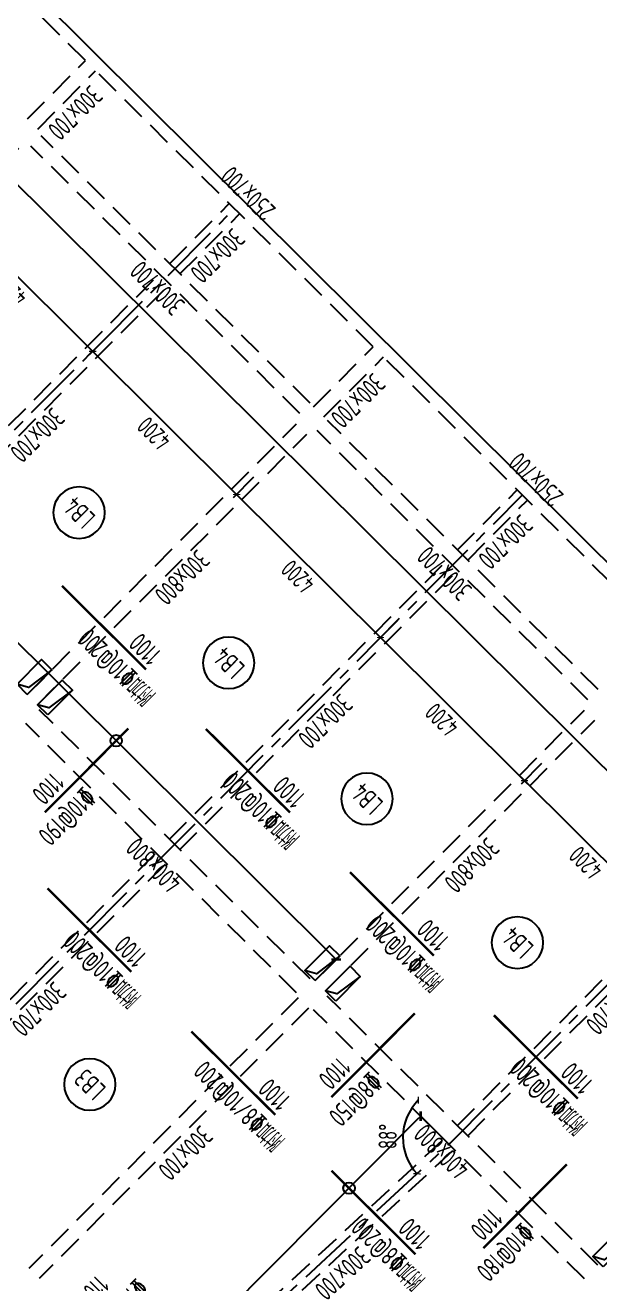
# Model space of a CAD drawing. Extents: x 517450926 to 520131079, y 3499134486 to 3500888201.
# Drawn here: x 518688138 to 518700026, y 3500154693 to 3500180744 of the extents above; entities that cross this region are included whole.
import ezdxf
from ezdxf.enums import TextEntityAlignment as Align

# ---------------------------------------------------------------- set-up
doc = ezdxf.new("R2010")
doc.units = 0
doc.header["$LTSCALE"] = 1000
doc.header["$MEASUREMENT"] = 0
doc.linetypes.add('CENTER', pattern=[2, 1.25, -0.25, 0.25, -0.25])
doc.linetypes.add('DASHED', pattern=[0.75, 0.5, -0.25])
doc.layers.get('0').update_dxf_attribs({"linetype": 'CONTINUOUS'})
doc.layers.get('Defpoints').update_dxf_attribs({"color": 2, "linetype": 'CONTINUOUS'})
for name, color, linetype in [('S_AXIS', 8, 'CENTER'), ('S_AXIS_DIMS', 3, 'CONTINUOUS'), ('S_BEAM', 4, 'DASHED'), ('S_BEAM_SECD_TEXT_HORZ', 9, 'CONTINUOUS'), ('S_BEAM_TEXT_HORZ', 7, 'CONTINUOUS'), ('S_BEAM_TEXT_VERT', 41, 'CONTINUOUS'), ('S_FLOR_TEXT', 51, 'CONTINUOUS'), ('S_HOLE', 201, 'CONTINUOUS'), ('S_PLAN_REIN', 1, 'CONTINUOUS'), ('S_PLAN_THIK', 6, 'CONTINUOUS')]:
    doc.layers.add(name, color=color, linetype=linetype)
doc.styles.add('TH-STYLE1', font='Tssdeng.shx', dxfattribs={"width": 0.7, "bigfont": 'Tssdchn.shx'})
doc.styles.add('TH-STYLE3', font='tssdeng.shx', dxfattribs={"width": 0.7, "bigfont": 'tssdchn.shx'})
doc.styles.add('样式 1', font='Tssdeng.shx', dxfattribs={"width": 0.7, "bigfont": 'Tssdchn.shx'})
doc.dimstyles.new('TSSD_100_100', dxfattribs={"dimtxt": 375, "dimasz": 100, "dimexe": 100, "dimexo": 0, "dimgap": 125, "dimtad": 1, "dimdec": 1, "dimdsep": 46, "dimtxsty": 'TH-STYLE3', "dimblk": 'ARCHTICK', "dimcen": -100, "dimdle": 100, "dimclrt": 7, "dimadec": 0, "dimazin": 0, "dimtfac": 1, "dimtdec": 1, "dimtix": 1, "dimtmove": 2, "dimatfit": 3, "dimldrblk": 'ARCHTICK', "dimfxl": 500, "dimfxlon": 1, "dimtolj": 1, "dimtzin": 0, "dimarcsym": 0})
doc.dimstyles.new('TSSD_100_100$0', dxfattribs={"dimtxt": 300, "dimasz": 100, "dimexe": 100, "dimexo": 250, "dimgap": 100, "dimtad": 1, "dimdec": 0, "dimzin": 0, "dimdsep": 46, "dimtxsty": 'TH-STYLE3', "dimblk": '_tsdbk', "dimcen": 0, "dimdle": 100, "dimclrt": 7, "dimadec": 1, "dimazin": 0, "dimtfac": 1, "dimtdec": 0, "dimtix": 1, "dimtmove": 2, "dimatfit": 3, "dimldrblk": '_tsdbk', "dimfxl": 1, "dimtolj": 1, "dimtzin": 0, "dimarcsym": 0})

# ---------------------------------------------------------------- blocks, each defined once
blk = doc.blocks.new('_ArchTick')
at = {"color": 0, "const_width": 0.25}
blk.add_lwpolyline([(-0.53, -0.53), (0.53, 0.53)], dxfattribs=at)
blk = doc.blocks.new('*D122')
at = {"layer": 'Defpoints', "color": 0, "linetype": 'ByBlock', "transparency": 16777216}
for p in [(518699692, 3500166340), (518698467, 3500165108), (518702670, 3500163379)]:
    blk.add_point(p, dxfattribs=at)
at = {"layer": 'S_AXIS_DIMS', "color": 0, "linetype": 'ByBlock', "lineweight": -2, "transparency": 16777216}
for p, q in [((518698820, 3500165463), (518698397, 3500165037)), ((518701516, 3500162076), (518698396, 3500165179)), ((518701798, 3500162501), (518701375, 3500162075))]:
    blk.add_line(p, q, dxfattribs=at)
at = {"layer": 'S_AXIS_DIMS', "color": 0, "linetype": 'ByBlock', "lineweight": -2, "transparency": 16777216, "xscale": 100, "yscale": 100, "zscale": 100}
for p, rotation in [((518698467, 3500165108), 135.1572922653654), ((518701445, 3500162146), 315.1572922653655)]:
    blk.add_blockref('_ArchTick', p, dxfattribs=dict(at, rotation=rotation))
at = {"layer": 'S_AXIS_DIMS', "color": 7, "linetype": 'ByBlock', "transparency": 16777216, "insert": (518699736, 3500163406), "char_height": 375, "attachment_point": 5, "rotation": 135.1573, "style": 'TH-STYLE3'}
blk.add_mtext('\\A1;4200', dxfattribs=at)
blk = doc.blocks.new('*D123')
at = {"layer": 'Defpoints', "color": 0, "linetype": 'ByBlock', "transparency": 16777216}
for p in [(518696785, 3500169373), (518695489, 3500168070), (518699692, 3500166340)]:
    blk.add_point(p, dxfattribs=at)
at = {"layer": 'S_AXIS_DIMS', "color": 0, "linetype": 'ByBlock', "lineweight": -2, "transparency": 16777216}
for p, q in [((518695842, 3500168424), (518695419, 3500167999)), ((518698538, 3500165037), (518695418, 3500168140)), ((518698820, 3500165463), (518698397, 3500165037))]:
    blk.add_line(p, q, dxfattribs=at)
at = {"layer": 'S_AXIS_DIMS', "color": 0, "linetype": 'ByBlock', "lineweight": -2, "transparency": 16777216, "xscale": 100, "yscale": 100, "zscale": 100}
for p, rotation in [((518695489, 3500168070), 135.1572922653654), ((518698467, 3500165108), 315.1572922653655)]:
    blk.add_blockref('_ArchTick', p, dxfattribs=dict(at, rotation=rotation))
at = {"layer": 'S_AXIS_DIMS', "color": 7, "linetype": 'ByBlock', "transparency": 16777216, "insert": (518696758, 3500166367), "char_height": 375, "attachment_point": 5, "rotation": 135.1573, "style": 'TH-STYLE3'}
blk.add_mtext('\\A1;4200', dxfattribs=at)
blk = doc.blocks.new('*D124')
at = {"layer": 'Defpoints', "color": 0, "linetype": 'ByBlock', "transparency": 16777216}
for p in [(518693737, 3500172264), (518692511, 3500171031), (518696785, 3500169373)]:
    blk.add_point(p, dxfattribs=at)
at = {"layer": 'S_AXIS_DIMS', "color": 0, "linetype": 'ByBlock', "lineweight": -2, "transparency": 16777216}
for p, q in [((518692864, 3500171386), (518692441, 3500170960)), ((518695560, 3500167999), (518692440, 3500171102)), ((518695842, 3500168424), (518695419, 3500167999))]:
    blk.add_line(p, q, dxfattribs=at)
at = {"layer": 'S_AXIS_DIMS', "color": 0, "linetype": 'ByBlock', "lineweight": -2, "transparency": 16777216, "xscale": 100, "yscale": 100, "zscale": 100}
for p, rotation in [((518692511, 3500171031), 135.1572922653654), ((518695489, 3500168070), 315.1572922653655)]:
    blk.add_blockref('_ArchTick', p, dxfattribs=dict(at, rotation=rotation))
at = {"layer": 'S_AXIS_DIMS', "color": 7, "linetype": 'ByBlock', "transparency": 16777216, "insert": (518693780, 3500169329), "char_height": 375, "attachment_point": 5, "rotation": 135.1573, "style": 'TH-STYLE3'}
blk.add_mtext('\\A1;4200', dxfattribs=at)
blk = doc.blocks.new('*D125')
at = {"layer": 'Defpoints', "color": 0, "linetype": 'ByBlock', "transparency": 16777216}
for p in [(518690829, 3500175296), (518689533, 3500173993), (518693737, 3500172264)]:
    blk.add_point(p, dxfattribs=at)
at = {"layer": 'S_AXIS_DIMS', "color": 0, "linetype": 'ByBlock', "lineweight": -2, "transparency": 16777216}
for p, q in [((518689886, 3500174348), (518689463, 3500173922)), ((518692582, 3500170961), (518689462, 3500174064)), ((518692864, 3500171386), (518692441, 3500170960))]:
    blk.add_line(p, q, dxfattribs=at)
at = {"layer": 'S_AXIS_DIMS', "color": 0, "linetype": 'ByBlock', "lineweight": -2, "transparency": 16777216, "xscale": 100, "yscale": 100, "zscale": 100}
for p, rotation in [((518689533, 3500173993), 135.1572922653654), ((518692511, 3500171031), 315.1572922653655)]:
    blk.add_blockref('_ArchTick', p, dxfattribs=dict(at, rotation=rotation))
at = {"layer": 'S_AXIS_DIMS', "color": 7, "linetype": 'ByBlock', "transparency": 16777216, "insert": (518690802, 3500172291), "char_height": 375, "attachment_point": 5, "rotation": 135.1573, "style": 'TH-STYLE3'}
blk.add_mtext('\\A1;4200', dxfattribs=at)
blk = doc.blocks.new('*D126')
at = {"layer": 'Defpoints', "color": 0, "linetype": 'ByBlock', "transparency": 16777216}
for p in [(518687745, 3500178152), (518686555, 3500176955), (518690829, 3500175296)]:
    blk.add_point(p, dxfattribs=at)
at = {"layer": 'S_AXIS_DIMS', "color": 0, "linetype": 'ByBlock', "lineweight": -2, "transparency": 16777216}
for p, q in [((518686908, 3500177309), (518686485, 3500176884)), ((518689604, 3500173923), (518686484, 3500177025)), ((518689886, 3500174348), (518689463, 3500173922))]:
    blk.add_line(p, q, dxfattribs=at)
at = {"layer": 'S_AXIS_DIMS', "color": 0, "linetype": 'ByBlock', "lineweight": -2, "transparency": 16777216, "xscale": 100, "yscale": 100, "zscale": 100}
for p, rotation in [((518686555, 3500176955), 135.1572922653654), ((518689533, 3500173993), 315.1572922653655)]:
    blk.add_blockref('_ArchTick', p, dxfattribs=dict(at, rotation=rotation))
at = {"layer": 'S_AXIS_DIMS', "color": 7, "linetype": 'ByBlock', "transparency": 16777216, "insert": (518687824, 3500175252), "char_height": 375, "attachment_point": 5, "rotation": 135.1573, "style": 'TH-STYLE3'}
blk.add_mtext('\\A1;4200', dxfattribs=at)
blk = doc.blocks.new('*D266')
at = {"layer": 'Defpoints', "color": 0, "transparency": 16777216}
for p in [(518669878, 3500184742), (518695991, 3500158014), (518696924, 3500157601, 0), (518691015, 3500152120, 0), (518751217, 3500103849)]:
    blk.add_point(p, dxfattribs=at)
at = {"layer": 'S_AXIS_DIMS', "color": 0, "lineweight": -2, "transparency": 16777216}
blk.add_arc((518697051, 3500157718), 1100, 135.1573, 222.8453, dxfattribs=at)
at = {"layer": 'S_AXIS_DIMS', "color": 0, "lineweight": -2, "transparency": 16777216, "xscale": 100, "yscale": 100, "zscale": 100}
for p, rotation in [((518696271, 3500158494), 45.15729226417032), ((518696244, 3500156970), 312.8453472668461)]:
    blk.add_blockref('_ArchTick', p, dxfattribs=dict(at, rotation=rotation))
at = {"layer": 'S_AXIS_DIMS', "color": 7, "transparency": 16777216, "insert": (518695638, 3500157743), "char_height": 375, "attachment_point": 5, "rotation": 89.0013, "style": 'TH-STYLE3'}
blk.add_mtext('\\A1;88°', dxfattribs=at)
blk = doc.blocks.new('B-Num')
blk.add_circle((29, 399), 400)
at = {"style": 'TH-STYLE1', "width": 0.7, "flags": 8}
blk.add_attdef('LBN', text='', height=250, dxfattribs=at).set_placement((29, 278), align=Align.CENTER)
blk = doc.blocks.new('_tsdbk')
blk.add_line((-1, 0), (0, 0))
at = {"const_width": 0.5}
blk.add_lwpolyline([(-0.7, -0.7), (0.7, 0.7)], dxfattribs=at)
blk = doc.blocks.new('*D482')
at = {"layer": 'Defpoints', "color": 0, "transparency": 16777216}
for p in [(518708313, 3500158153), (518708906, 3500157563), (518692758, 3500141326)]:
    blk.add_point(p, dxfattribs=at)
at = {"layer": 'S_FLOR_TEXT', "color": 0, "lineweight": -2, "transparency": 16777216}
for p, q in [((518708729, 3500157740), (518708242, 3500158223)), ((518692236, 3500141986), (518708243, 3500158082)), ((518692580, 3500141503), (518692094, 3500141986))]:
    blk.add_line(p, q, dxfattribs=at)
at = {"layer": 'S_FLOR_TEXT', "color": 0, "lineweight": -2, "transparency": 16777216, "xscale": 100, "yscale": 100, "zscale": 100}
for p, rotation in [((518708313, 3500158153), 45.15729216554818), ((518692165, 3500141916), 225.1572921655482)]:
    blk.add_blockref('_tsdbk', p, dxfattribs=dict(at, rotation=rotation))
blk = doc.blocks.new('*D491')
at = {"layer": 'Defpoints', "color": 0, "transparency": 16777216}
for p in [(518688176, 3500178371), (518708809, 3500157851), (518708247, 3500157287)]:
    blk.add_point(p, dxfattribs=at)
at = {"layer": 'S_FLOR_TEXT', "color": 0, "lineweight": -2, "transparency": 16777216}
for p, q in [((518687999, 3500178194), (518687544, 3500177736)), ((518687685, 3500177736), (518708176, 3500157357)), ((518708633, 3500157674), (518708177, 3500157216))]:
    blk.add_line(p, q, dxfattribs=at)
at = {"layer": 'S_FLOR_TEXT', "color": 0, "lineweight": -2, "transparency": 16777216, "xscale": 100, "yscale": 100, "zscale": 100}
for p, rotation in [((518687614, 3500177807), 135.1572922843266), ((518708247, 3500157287), 315.1572922843267)]:
    blk.add_blockref('_tsdbk', p, dxfattribs=dict(at, rotation=rotation))
blk = doc.blocks.new('*D493')
at = {"layer": 'Defpoints', "color": 0, "transparency": 16777216}
for p in [(518682419, 3500172583), (518694573, 3500161406), (518694118, 3500160948)]:
    blk.add_point(p, dxfattribs=at)
at = {"layer": 'S_FLOR_TEXT', "color": 0, "lineweight": -2, "transparency": 16777216}
for p, q in [((518682595, 3500172760), (518682945, 3500173112)), ((518682945, 3500172970), (518694502, 3500161476)), ((518694294, 3500161125), (518694644, 3500161477))]:
    blk.add_line(p, q, dxfattribs=at)
at = {"layer": 'S_FLOR_TEXT', "color": 0, "lineweight": -2, "transparency": 16777216, "xscale": 100, "yscale": 100, "zscale": 100}
for p, rotation in [((518682874, 3500173041), 135.1572922849742), ((518694573, 3500161406), 315.1572922849742)]:
    blk.add_blockref('_tsdbk', p, dxfattribs=dict(at, rotation=rotation))
blk = doc.blocks.new('*D495')
at = {"layer": 'Defpoints', "color": 0, "transparency": 16777216}
for p in [(518696320, 3500158163), (518696913, 3500157574), (518691254, 3500151884)]:
    blk.add_point(p, dxfattribs=at)
at = {"layer": 'S_FLOR_TEXT', "color": 0, "lineweight": -2, "transparency": 16777216}
for p, q in [((518696735, 3500157750), (518696249, 3500158233)), ((518690732, 3500152544), (518696249, 3500158092)), ((518691076, 3500152060), (518690590, 3500152543))]:
    blk.add_line(p, q, dxfattribs=at)
at = {"layer": 'S_FLOR_TEXT', "color": 0, "lineweight": -2, "transparency": 16777216, "xscale": 100, "yscale": 100, "zscale": 100}
for p, rotation in [((518696320, 3500158163), 45.1572919831905), ((518690661, 3500152473), 225.1572919831905)]:
    blk.add_blockref('_tsdbk', p, dxfattribs=dict(at, rotation=rotation))
blk = doc.blocks.new('*D498')
at = {"layer": 'Defpoints', "color": 0, "transparency": 16777216}
for p in [(518662479, 3500180254), (518666733, 3500175600), (518666797, 3500174850), (518662721, 3500168730), (518746350, 3500096842)]:
    blk.add_point(p, dxfattribs=at)
at = {"layer": 'S_AXIS_DIMS', "color": 0, "lineweight": -2, "transparency": 16777216}
blk.add_arc((518666889, 3500175868), 1022, 239.7176, 315.1573, dxfattribs=at)
at = {"layer": 'S_AXIS_DIMS', "color": 0, "lineweight": -2, "transparency": 16777216, "xscale": 100, "yscale": 100, "zscale": 100}
for p, rotation in [((518666374, 3500174986), 149.7175679383983), ((518667613, 3500175147), 45.15729226334187)]:
    blk.add_blockref('_ArchTick', p, dxfattribs=dict(at, rotation=rotation))
at = {"layer": 'S_AXIS_DIMS', "color": 7, "transparency": 16777216, "insert": (518667062, 3500174545), "char_height": 375, "attachment_point": 5, "rotation": 187.4374, "style": 'TH-STYLE3'}
blk.add_mtext('\\A1;75°', dxfattribs=at)
blk = doc.blocks.new('*D499')
at = {"layer": 'Defpoints', "color": 0, "transparency": 16777216}
for p in [(518668402, 3500186210), (518670997, 3500183206), (518671114, 3500182976), (518667305, 3500175877), (518752273, 3500102798)]:
    blk.add_point(p, dxfattribs=at)
at = {"layer": 'S_AXIS_DIMS', "color": 0, "lineweight": -2, "transparency": 16777216}
blk.add_arc((518671139, 3500183488), 512, 243.2611, 315.1573, dxfattribs=at)
at = {"layer": 'S_AXIS_DIMS', "color": 0, "lineweight": -2, "transparency": 16777216, "xscale": 100, "yscale": 100, "zscale": 100}
for p, rotation in [((518670908, 3500183030), 153.2610552557729), ((518671502, 3500183127), 45.15729226431507)]:
    blk.add_blockref('_ArchTick', p, dxfattribs=dict(at, rotation=rotation))
at = {"layer": 'S_AXIS_DIMS', "color": 7, "transparency": 16777216, "insert": (518671271, 3500182674), "char_height": 375, "attachment_point": 5, "rotation": 189.2092, "style": 'TH-STYLE3'}
blk.add_mtext('\\A1;72°', dxfattribs=at)

msp = doc.modelspace()

# ---------------------------------------------------------------- linework, layer by layer
at = {"layer": 'S_AXIS'}
for p, q in [((518672758.3614, 3500157126.0111), (518692467.6651, 3500176943.8276)), ((518680900.3469, 3500153400.6829), (518698423.6457, 3500171020.4591)), ((518696924.317, 3500157600.734), (518704379.6262, 3500165097.0906)), ((518691015.4533, 3500152120.3731, -0.0337), (518696924.317, 3500157600.734, 0))]:
    msp.add_line(p, q, dxfattribs=at)
at = {"layer": 'S_BEAM', "linetype": 'Continuous'}
msp.add_line((518713667.1493, 3500156213.0083), (518677754.0043, 3500191929.5103), dxfattribs=at)
at = {"layer": 'S_BEAM'}
for p, q in [((518689383.318, 3500180011.2863), (518684047.7702, 3500185317.6192)), ((518688184.541, 3500178805.9093), (518689383.318, 3500180011.2863)), ((518688397.2546, 3500178594.3604), (518689596.0316, 3500179799.7374)), ((518695339.2986, 3500174087.9178), (518689596.0316, 3500179799.7374)), ((518694034.3589, 3500172917.6048), (518688468.3532, 3500178453.1337)), ((518693822.81, 3500172704.8912), (518688256.8044, 3500178240.4201)), ((518691127.2732, 3500175808.7727), (518692361.3083, 3500177049.602)), ((518691339.9867, 3500175597.2239), (518692574.0219, 3500176838.0532)), ((518685151.0174, 3500169799.6137), (518690915.7243, 3500175596.0592)), ((518685363.731, 3500169588.0649), (518691128.4379, 3500175384.5103)), ((518694105.2634, 3500172847.0885), (518695339.2986, 3500174087.9178)), ((518694317.977, 3500172635.5396), (518695552.0122, 3500173876.3689)), ((518701295.2792, 3500168164.5492), (518695552.0122, 3500173876.3689)), ((518688181.8949, 3500166891.1079), (518693752.682, 3500172492.5658)), ((518699990.3395, 3500166994.2362), (518694388.8816, 3500172565.0233)), ((518688394.6085, 3500166679.559), (518693965.3956, 3500172281.0169)), ((518699778.7907, 3500166781.5226), (518694177.3327, 3500172352.3097)), ((518697083.2538, 3500169885.4042), (518698317.2889, 3500171126.2335)), ((518697295.9674, 3500169673.8553), (518698530.0025, 3500170914.6846)), ((518691124.6271, 3500163893.9713), (518696871.7049, 3500169672.6906)), ((518691337.3407, 3500163682.4225), (518697084.4185, 3500169461.1417)), ((518694031.7129, 3500161002.8034), (518688430.2549, 3500166573.5904)), ((518694137.8755, 3500160967.7393), (518699708.6626, 3500166569.1973)), ((518693749.6477, 3500160719.1852), (518688148.1897, 3500166289.9723)), ((518694350.5891, 3500160756.1904), (518699921.3762, 3500166357.6484)), ((518685183.6295, 3500157920.2646), (518690842.5619, 3500163610.3532)), ((518697080.6077, 3500157970.6028), (518702827.6855, 3500163749.3221)), ((518685396.3431, 3500157708.7157), (518691055.2755, 3500163398.8043)), ((518697293.3213, 3500157759.0539), (518703040.3991, 3500163537.7732)), ((518693785.2941, 3500160613.2167), (518688214.507, 3500155011.7587)), ((518699987.6935, 3500155079.4348), (518694386.2355, 3500160650.2219)), ((518693998.0077, 3500160401.6678), (518688427.2206, 3500154800.2098)), ((518699705.6283, 3500154795.8167), (518694104.1703, 3500160366.6038)), ((518690909.0098, 3500152226.2337, -0.0337), (518696797.668, 3500157687.8544, -0.0002)), ((518691121.8967, 3500152014.5124, -0.0337), (518697010.5549, 3500157476.1332, -0.0001))]:
    msp.add_line(p, q, dxfattribs=at)
at = {"layer": 'S_FLOR_TEXT'}
for centre in [(518690020.3157, 3500165933.6839), (518694837.7318, 3500156672.4476)]:
    msp.add_circle(centre, 120, dxfattribs=at)
at = {"layer": 'S_HOLE'}
for points in [[(518688181.895, 3500166891.1078), (518687969.1766, 3500167102.6614), (518688476.8942, 3500167613.1744), (518688689.6126, 3500167401.6208)], [(518688607.3268, 3500166468.0054), (518688394.6085, 3500166679.559), (518688902.3261, 3500167190.072), (518689115.0445, 3500166978.5184)], [(518694137.8755, 3500160967.7393), (518693925.1572, 3500161179.2929), (518694432.7967, 3500161689.7273), (518694645.515, 3500161478.1738)], [(518694563.3074, 3500160544.6368), (518694350.5891, 3500160756.1905), (518694858.3067, 3500161266.7034), (518695071.0251, 3500161055.1498)], [(518700093.8562, 3500155044.3708), (518699881.1378, 3500155255.9244), (518700388.7773, 3500155766.3588), (518700601.4957, 3500155554.8052)]]:
    msp.add_lwpolyline(points, close=True, dxfattribs=at)
for points in [[(518688689.0671, 3500167401.075), (518688203.1233, 3500167038.1481), (518687969.1766, 3500167102.6614)], [(518689114.499, 3500166977.9726), (518688628.5552, 3500166615.0457), (518688394.6085, 3500166679.559)], [(518694645.515, 3500161478.1738), (518694161.4427, 3500161112.4535), (518693925.1572, 3500161179.293)], [(518695070.4796, 3500161054.604), (518694584.5358, 3500160691.6772), (518694350.5891, 3500160756.1905)], [(518700601.4957, 3500155554.8052), (518700117.4234, 3500155189.085), (518699881.1378, 3500155255.9244)]]:
    msp.add_lwpolyline(points, dxfattribs=at)
at = {"layer": 'S_PLAN_REIN', "const_width": 50}
for points in [[(518688899.7821, 3500169137.4191), (518690636.9443, 3500167409.7688)], [(518688544.7412, 3500164449.9853), (518690272.3915, 3500166187.1474)], [(518691877.7724, 3500166175.7348), (518693614.9346, 3500164448.0845)], [(518694855.7628, 3500163214.0505), (518696592.9249, 3500161486.4002)], [(518688598.0541, 3500162877.9595), (518690335.2163, 3500161150.3091)], [(518694472.3913, 3500158554.7921), (518696200.0416, 3500160291.9543)], [(518697833.7531, 3500160252.3658), (518699570.9153, 3500158524.7155)], [(518691576.0444, 3500159916.2752), (518693313.2066, 3500158188.6249)], [(518697614.639, 3500155429.7498), (518699342.2893, 3500157166.912)], [(518694475.3768, 3500157032.8182), (518696212.539, 3500155305.1679)]]:
    msp.add_lwpolyline(points, dxfattribs=at)
at = {"layer": 'S_PLAN_THIK', "const_width": 20}
msp.add_lwpolyline([(518727492.3889, 3500104243.0626), (518727104.5493, 3500103853.0877), (518738768.3446, 3500092253.1576), (518745961.0064, 3500099485.4198), (518745145.9569, 3500100296.7117), (518756886.5669, 3500112101.9616), (518724908.6234, 3500143904.8094), (518725649.0444, 3500144649.307), (518718629.4959, 3500151630.4199), (518713781.5008, 3500146755.7334), (518709137.254, 3500151374.5505), (518713808.9584, 3500156071.9757), (518677754.0043, 3500191929.5103), (518669990.1605, 3500184122.9214), (518661386.2822, 3500168153.7529), (518675666.2237, 3500153952.0015), (518676794.4843, 3500155086.474), (518687855.5912, 3500144085.9325), (518687503.0097, 3500143731.4098), (518709660.6757, 3500121695.0685), (518710013.2572, 3500122049.5911), (518724194.1634, 3500107946.3327), (518724194.1634, 3500107946.3327), (518724194.1634, 3500107946.3327)], dxfattribs=at)

# ---------------------------------------------------------------- block references
at = {"layer": 'S_FLOR_TEXT'}
ref = msp.add_blockref('B-Num', (518689600.6794, 3500171059.3575), dxfattribs=dict(at, xscale=-1.333333333333333, yscale=1.333333333333333, zscale=1.333333333333333, rotation=135.157292271626))
ref.add_attrib('LBN', 'LB4', dxfattribs={"layer": '0', "height": 400, "rotation": 135.15728937, "style": 'TH-STYLE3', "width": 0.7, "flags": 8}).set_placement((518689253.1199, 3500170654.8246), align=Align.MIDDLE)
ref = msp.add_blockref('B-Num', (518692695.8007, 3500167949.5529), dxfattribs=dict(at, xscale=-1.333333333333333, yscale=1.333333333333333, zscale=1.333333333333333, rotation=135.157292271626))
ref.add_attrib('LBN', 'LB4', dxfattribs={"layer": '0', "height": 400, "rotation": 135.15728937, "style": 'TH-STYLE3', "width": 0.7, "flags": 8}).set_placement((518692348.2412, 3500167545.0201), align=Align.MIDDLE)
ref = msp.add_blockref('B-Num', (518695556.2468, 3500165136.7125), dxfattribs=dict(at, xscale=-1.333333333333333, yscale=1.333333333333333, zscale=1.333333333333333, rotation=135.157292271626))
ref.add_attrib('LBN', 'LB4', dxfattribs={"layer": '0', "height": 400, "rotation": 135.15728937, "style": 'TH-STYLE3', "width": 0.7, "flags": 8}).set_placement((518695208.6873, 3500164732.1796), align=Align.MIDDLE)
ref = msp.add_blockref('B-Num', (518698668.9672, 3500162158.7828), dxfattribs=dict(at, xscale=-1.333333333333333, yscale=1.333333333333333, zscale=1.333333333333333, rotation=135.157292271626))
ref.add_attrib('LBN', 'LB4', dxfattribs={"layer": '0', "height": 400, "rotation": 135.15728937, "style": 'TH-STYLE3', "width": 0.7, "flags": 8}).set_placement((518698321.4077, 3500161754.25), align=Align.MIDDLE)
ref = msp.add_blockref('B-Num', (518689822.2756, 3500159224.3338), dxfattribs=dict(at, xscale=-1.333333333333333, yscale=1.333333333333333, zscale=1.333333333333333, rotation=135.157292271626))
ref.add_attrib('LBN', 'LB3', dxfattribs={"layer": '0', "height": 400, "rotation": 135.15728937, "style": 'TH-STYLE3', "width": 0.7, "flags": 8}).set_placement((518689474.7161, 3500158819.8009), align=Align.MIDDLE)

# ---------------------------------------------------------------- texts
at = {"layer": 'S_BEAM_SECD_TEXT_HORZ', "linetype": 'Continuous', "width": 0.7}
for s, rotation, style, p in [('250x700', 135.15728815, 'TH-STYLE3', (518692886.9412, 3500177400.8649)), ('300x700', 225.15729781, '样式 1', (518691975.9824, 3500176110.6176)), ('300x700', 225.15729781, '样式 1', (518688247.3364, 3500172396.8957)), ('250x700', 135.15728815, 'TH-STYLE3', (518698842.9218, 3500171477.4963)), ('300x700', 225.15729781, '样式 1', (518697931.963, 3500170187.2491)), ('300x700', 225.15729781, '样式 1', (518694203.317, 3500166473.5272)), ('300x700', 225.15729781, '样式 1', (518700159.2976, 3500160550.1587)), ('300x700', 225.15729781, '样式 1', (518688279.9485, 3500160517.5466)), ('300x700', 222.84536682, '样式 1', (518694567.8103, 3500155054.7609))]:
    msp.add_text(s, height=400, rotation=rotation, dxfattribs=dict(at, style=style)).set_placement(p, align=Align.CENTER)
at = {"layer": 'S_BEAM_TEXT_HORZ', "linetype": 'Continuous', "style": '样式 1', "width": 0.7}
for s, p in [('300x700', (518691011.3387, 3500175444.0315)), ('300x700', (518696949.5932, 3500169538.2921)), ('400x800', (518690938.0782, 3500163493.6818)), ('400x800', (518696894.0589, 3500157570.3133))]:
    msp.add_text(s, height=400, rotation=135.15728815, dxfattribs=at).set_placement(p, align=Align.CENTER)
at = {"layer": 'S_BEAM_TEXT_VERT', "linetype": 'Continuous', "style": '样式 1', "width": 0.7}
for s, p in [('300x700', (518689031.3506, 3500179069.993)), ('300x700', (518694881.2888, 3500173110.9038)), ('300x800', (518691243.1543, 3500169452.7389)), ('300x800', (518697234.5871, 3500163494.1122)), ('300x700', (518691311.2186, 3500157538.1315))]:
    msp.add_text(s, height=400, rotation=225.15729781, dxfattribs=at).set_placement(p, align=Align.CENTER)
at = {"layer": 'S_FLOR_TEXT', "style": 'TH-STYLE3', "width": 0.7}
for s, rotation, p in [('附加%%13210@200', 135.15728815, (518690862.0655, 3500166907.2696)), ('1100', 135.15728815, (518690983.378, 3500167747.2721)), ('1100', 225.15729297, (518688695.0059, 3500165308.3385)), ('附加%%13210@200', 135.15728815, (518693840.0558, 3500163945.5853)), ('1100', 135.15728815, (518693961.3683, 3500164785.5879)), ('%%13210@190', 225.15729297, (518689355.1575, 3500164996.3444)), ('附加%%13210@200', 135.15728815, (518696818.0461, 3500160983.901)), ('1100', 135.15728815, (518696939.3586, 3500161823.9036)), ('附加%%13210@200', 135.15728815, (518690560.3374, 3500160647.8099)), ('1100', 135.15728815, (518690681.6499, 3500161487.8125)), ('附加%%1328/10@200', 135.15728815, (518693538.3278, 3500157686.1257)), ('1100', 225.15729297, (518694622.656, 3500159413.1453)), ('附加%%13210@200', 135.15728815, (518699796.0365, 3500158022.2163)), ('1100', 135.15728815, (518699917.349, 3500158862.2189)), ('1100', 135.15728815, (518693659.6403, 3500158526.1282)), ('%%1328@150', 225.15729297, (518695282.8077, 3500159101.1512)), ('附加%%1328@200', 135.15728815, (518696437.6601, 3500154802.6687)), ('1100', 135.15728815, (518696558.9726, 3500155642.6712)), ('1100', 225.15729297, (518697764.9037, 3500156288.103)), ('%%13210@180', 225.15729297, (518698425.0554, 3500155976.1089)), ('1100', 225.15729297, (518689623.5054, 3500154899.1375)), ('%%13210@200', 225.15729297, (518690450.8354, 3500154824.6671))]:
    msp.add_text(s, height=400, rotation=rotation, dxfattribs=at).set_placement(p)

# ---------------------------------------------------------------- dimensions: what is measured, and where the dimension line sits
at = {"layer": 'S_AXIS_DIMS'}
for base, line1, line2, picture, middle in [((518671114.2772, 3500182976.1449), ((518667304.862, 3500175877.4299), (518670997.0673, 3500183206.1488)), ((518752273.3816, 3500102797.9685), (518668402.2523, 3500186209.8599)), '*D499', (518671271.104, 3500182673.678)), ((518666797.3828, 3500174850.1658), ((518662720.9055, 3500168730.4059), (518666732.5694, 3500175600.3807)), ((518746350.013, 3500096841.9879), (518662478.8837, 3500180253.8793)), '*D498', (518667061.6075, 3500174544.79))]:
    dim = msp.add_angular_dim_2l(base=base, line1=line1, line2=line2, dimstyle='TSSD_100_100', override={"dimfxl": 200}, dxfattribs=at)
    dim.commit()
    dim.dimension.update_dxf_attribs({"geometry": picture, "text_midpoint": middle})
dim = msp.add_angular_dim_2l(base=(518695991.0166, 3500158014.2915), line1=((518751216.9937, 3500103848.5721), (518669878.1449, 3500184742.0486)), line2=((518691015.4533, 3500152120.3731, -0.0337), (518696924.317, 3500157600.734, 0)), dimstyle='TSSD_100_100', dxfattribs=at)
dim.commit()
dim.dimension.update_dxf_attribs({"geometry": '*D266', "text_midpoint": (518695638.1241, 3500157742.7359)})
at = {"layer": 'S_AXIS_DIMS', "linetype": 'ByBlock'}
for base, p1, p2, picture, middle in [((518686555.0684, 3500176954.7486), (518690829.0391, 3500175296.1799), (518687745.2743, 3500178151.5074), '*D126', (518687823.7002, 3500175252.3298)), ((518689533.0587, 3500173993.0643), (518693736.5131, 3500172263.5911), (518690829.0391, 3500175296.1799), '*D125', (518690801.6905, 3500172290.6455)), ((518692511.049, 3500171031.3801), (518696785.0197, 3500169372.8114), (518693736.5131, 3500172263.5911), '*D124', (518693779.6808, 3500169328.9613)), ((518695489.0394, 3500168069.6958), (518699692.4937, 3500166340.2225), (518696785.0197, 3500169372.8114), '*D123', (518696757.6711, 3500166367.277)), ((518698467.0297, 3500165108.0115), (518702670.484, 3500163378.5383), (518699692.4937, 3500166340.2225), '*D122', (518699735.6614, 3500163405.5927))]:
    dim = msp.add_linear_dim(base=base, p1=p1, p2=p2, angle=135.15729227, dimstyle='TSSD_100_100', dxfattribs=at)
    dim.commit()
    dim.dimension.update_dxf_attribs({"geometry": picture, "text_midpoint": middle})
at = {"layer": 'S_FLOR_TEXT'}
for p1, p2, distance, picture, middle in [((518688175.604, 3500178371.4894), (518708808.8225, 3500157851.2484), -796.2656, '*D491', (518697930.7163, 3500167546.7806)), ((518682418.8141, 3500172583.0046), (518694118.0617, 3500160947.8164), 645.6274, '*D493', (518688723.7104, 3500167223.1896)), ((518691253.5774, 3500151883.5528), (518696912.5098, 3500157573.6414), 835.6232, '*D495', (518693490.5489, 3500155317.8476)), ((518692757.5446, 3500141326.3404), (518708905.7756, 3500157563.478), 835.6231, '*D482', (518700239.1654, 3500150034.1596))]:
    dim = msp.add_aligned_dim(p1=p1, p2=p2, distance=distance, text=' ', dimstyle='TSSD_100_100$0', dxfattribs=at)
    dim.commit()
    dim.dimension.update_dxf_attribs({"geometry": picture, "text_midpoint": middle})

doc.saveas('drawing.dxf')
